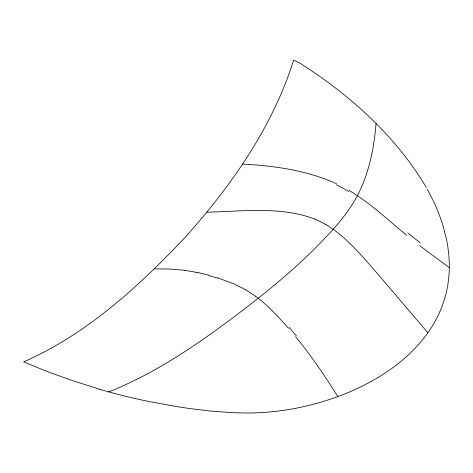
<?xml version="1.0" encoding="UTF-8"?>
<svg xmlns="http://www.w3.org/2000/svg" width="473" height="473" viewBox="0 0 473 473"><rect width="100%" height="100%" fill="white"/><g stroke="black" fill="none" stroke-linecap="round" stroke-linejoin="round"><path stroke-width="0.71" d="M376.047 123.536C374.167 146.955 369.537 170.481 359.356 191.796C349.139 212.832 332.939 230.15 316.733 246.705C292.379 271.13 265.619 293.006 238.126 313.776C197.891 344.196 155.907 373.132 108.778 391.88M206.926 212.176C242.838 211.401 280.459 206.092 314.888 219.058M154.399 268.901L168.648 268.995L184.612 270.243M242.507 164.054C274.476 165.81 307.072 170.363 336.463 183.713M196.549 272.217L209.167 275.28M99.555 389.226L75.118 381.48L53.626 373.912A343.191 202.208 22.3 0 1 42.558 369.667L23.65 361.863C86.725 334.21 138.624 286.62 185.369 237.103C231.599 185.434 272.702 126.752 293.674 60.047L298.776 62.607A47.259 27.842 22.3 0 1 301.171 63.938C350.718 95.682 396.072 136.437 426.285 187.432M217.296 277.698L233.674 283.753L245.883 289.854M349.269 190.53C370.27 203.053 388.043 220.034 406.881 235.442M326.264 224.764C343.475 235.099 356.955 250.3 370.134 265.176C389.474 287.608 408.619 310.205 427.834 332.744M449.35 267.748L419.563 245.558M255.337 296.021C267.765 305.18 278.266 316.62 288.388 328.197M295.548 336.681C311.175 355.56 324.845 375.958 337.905 396.67M427.285 189.212L432.801 199.813A298.416 175.826 22.3 0 1 443.118 226.165L446.394 238.841A322.556 190.051 22.3 0 1 447.222 243.276C467.371 355.625 337.527 414.939 243.288 412.941A254.787 150.118 22.3 0 1 231.646 412.627L210.71 411.084L189.975 408.571A438.82 258.554 22.3 0 1 178.114 406.792L151.638 402.044A428.727 252.606 22.3 0 1 143.006 400.264L134.527 398.396A345.296 203.443 22.3 0 1 99.555 389.232M184.624 270.426A178.776 143.224 53.5 0 1 196.549 272.413M209.137 275.664A251.382 206.867 57.6 0 1 217.249 278.094M245.836 289.984A100.85 84.791 60.7 0 1 255.266 296.145M289.192 327.411A429.833 393.838 68.7 0 1 296.382 335.907M420.284 242.868A328.936 176.932 48.8 0 1 407.785 232.858M336.285 184.795A96.93 58.971 35.9 0 1 348.849 191.535M314.87 219.135A73.161 57.274 40.2 0 1 326.228 224.835"/></g></svg>
